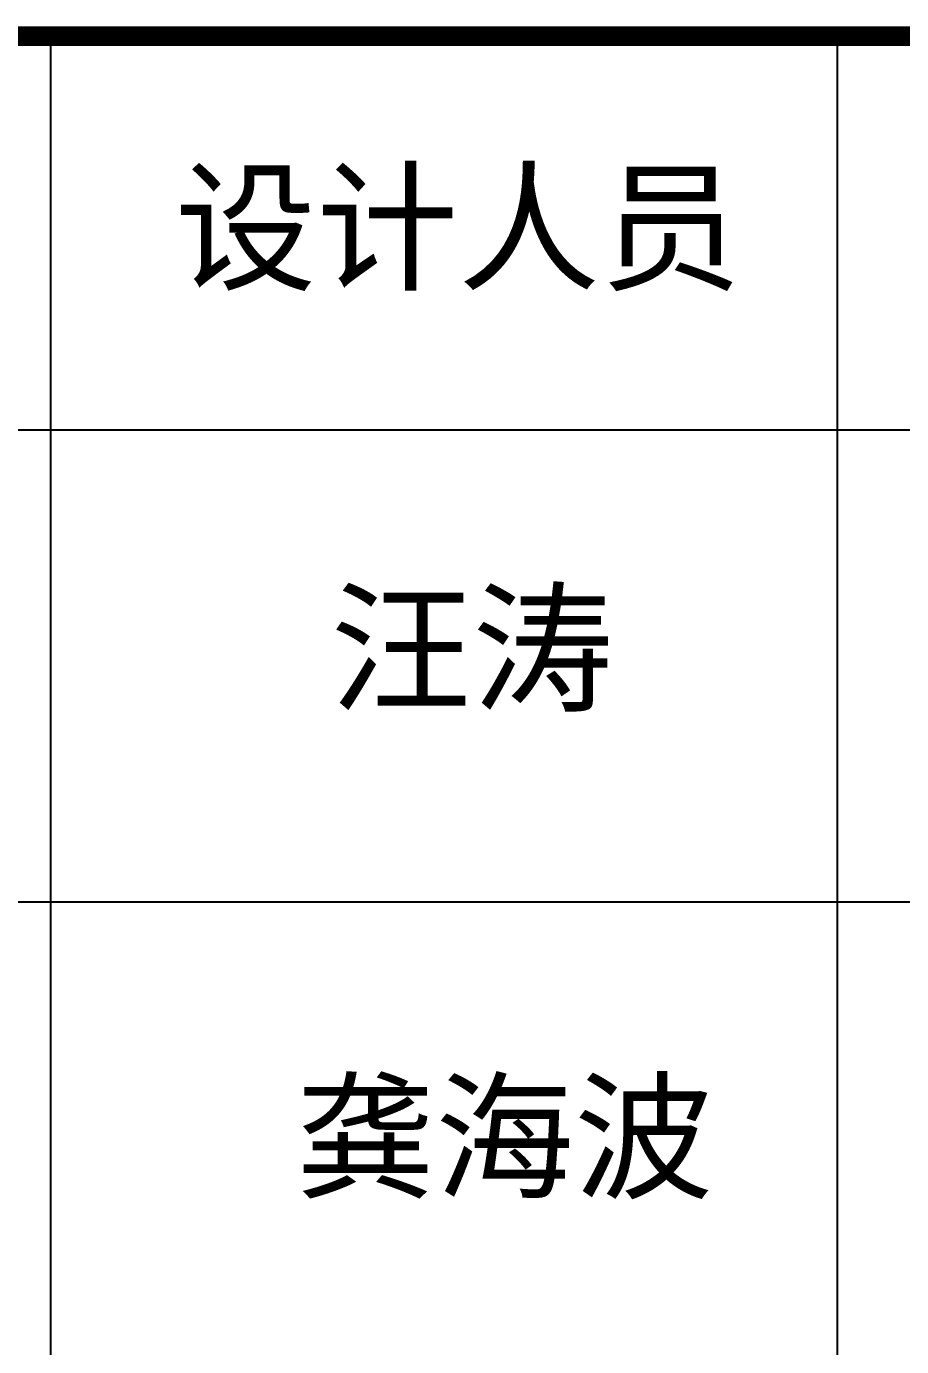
# Model space of a CAD drawing. Extents: x 69728788 to 150676229, y 20333219 to 43663798.
# Drawn here: x 75377199 to 75381631, y 20539030 to 20545713 of the extents above; entities that cross this region are included whole.
import ezdxf

# ---------------------------------------------------------------- set-up
doc = ezdxf.new("R2010")
doc.units = 0
doc.header["$LTSCALE"] = 1000
doc.header["$MEASUREMENT"] = 0
for name, color, linetype in [('PIPE-喷淋', 6, 'CONTINUOUS'), ('图框', 253, 'CONTINUOUS'), ('签名', 7, 'CONTINUOUS')]:
    doc.layers.add(name, color=color, linetype=linetype)
doc.styles.add('STYLE-黑体', font='simhei.ttf')

# ---------------------------------------------------------------- blocks, each defined once
blk = doc.blocks.new('签字')
at = {"layer": '图框', "color": 4, "style": 'STYLE-黑体'}
blk.add_text('汪涛', height=394.42, dxfattribs=at).set_placement((1870637, 464166.8))
at = {"layer": '签名', "color": 4, "style": 'STYLE-黑体'}
blk.add_text('龚海波', height=387.31, dxfattribs=at).set_placement((1870506.5, 462315.2))

msp = doc.modelspace()

# ---------------------------------------------------------------- linework, layer by layer
at = {"layer": '图框', "color": 0}
for p, q in [((75373338.9, 20543671.2), (75385357.4, 20543671.2)), ((75373338.9, 20543671.2), (75385357.4, 20543671.2)), ((75373338.9, 20541280.8), (75385357.4, 20541280.8))]:
    msp.add_line(p, q, dxfattribs=at)
at = {"layer": '图框', "color": 0, "const_width": 100}
msp.add_lwpolyline([(75373338.9, 20545663.2), (75385357.4, 20545663.2), (75385357.4, 20525344.8), (75373338.9, 20525344.8)], close=True, dxfattribs=at)
at = {"layer": '图框', "color": 0}
for points in [[(75377322.9, 20543671.2), (75377322.9, 20545663.2)], [(75381306.9, 20543671.2), (75381306.9, 20545663.2)], [(75377322.9, 20532117.6), (75377322.9, 20543671.2)], [(75381306.9, 20532117.6), (75381306.9, 20543671.2)]]:
    msp.add_lwpolyline(points, dxfattribs=at)

# ---------------------------------------------------------------- block references
at = {"layer": 'PIPE-喷淋', "xscale": 1.333333343267441, "yscale": 1.33333333581686, "zscale": 1.33333333333332}
msp.add_blockref('签字', (72884555, 19923412.4), dxfattribs=at)

# ---------------------------------------------------------------- texts
at = {"layer": '图框', "color": 0, "style": 'STYLE-黑体'}
msp.add_text('设计人员', height=525.89, dxfattribs=at).set_placement((75377950.5, 20544432.9))

doc.saveas('drawing.dxf')
